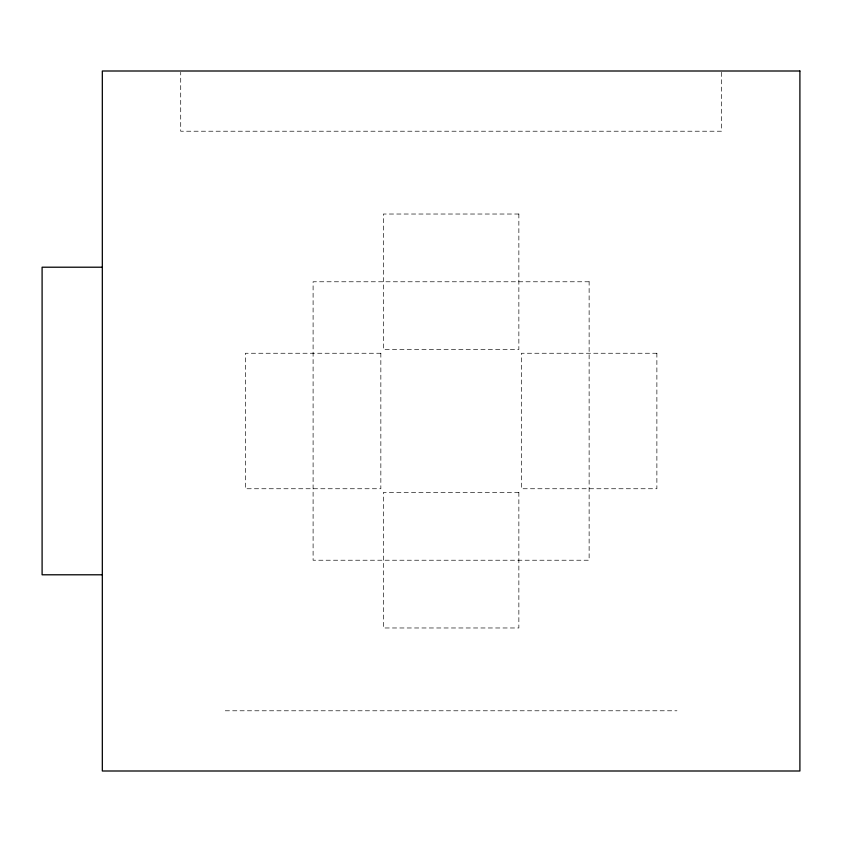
<?xml version="1.0" encoding="UTF-8"?>
<svg xmlns="http://www.w3.org/2000/svg" width="842" height="842" viewBox="0 0 842 842"><rect width="100%" height="100%" fill="white"/><g stroke="black" fill="none" stroke-linecap="round" stroke-linejoin="round"><path stroke-width="0.63" stroke-dasharray="4.21 3.16" d="M225.277 710.785L676.936 710.785M721.51 72.307L721.51 131.215L180.714 131.215L180.714 72.307M518.861 214.026L383.363 214.026L383.363 349.525L518.861 349.525L518.861 214.026M589.126 281.775L313.098 281.775L313.098 560.225L589.126 560.225L589.126 281.775M380.847 353.251L245.348 353.251L245.348 488.749L380.847 488.749L380.847 353.251M656.876 353.251L521.377 353.251L521.377 488.749L656.876 488.749L656.876 353.251M518.861 492.475L383.363 492.475L383.363 627.974L518.861 627.974L518.861 492.475"/><path stroke-width="1.26" d="M102.324 267.209L42.1 267.209L42.1 574.791L102.324 574.791M799.9 71.002L102.324 71.002L102.324 770.998L799.9 770.998L799.9 71.002"/></g></svg>
